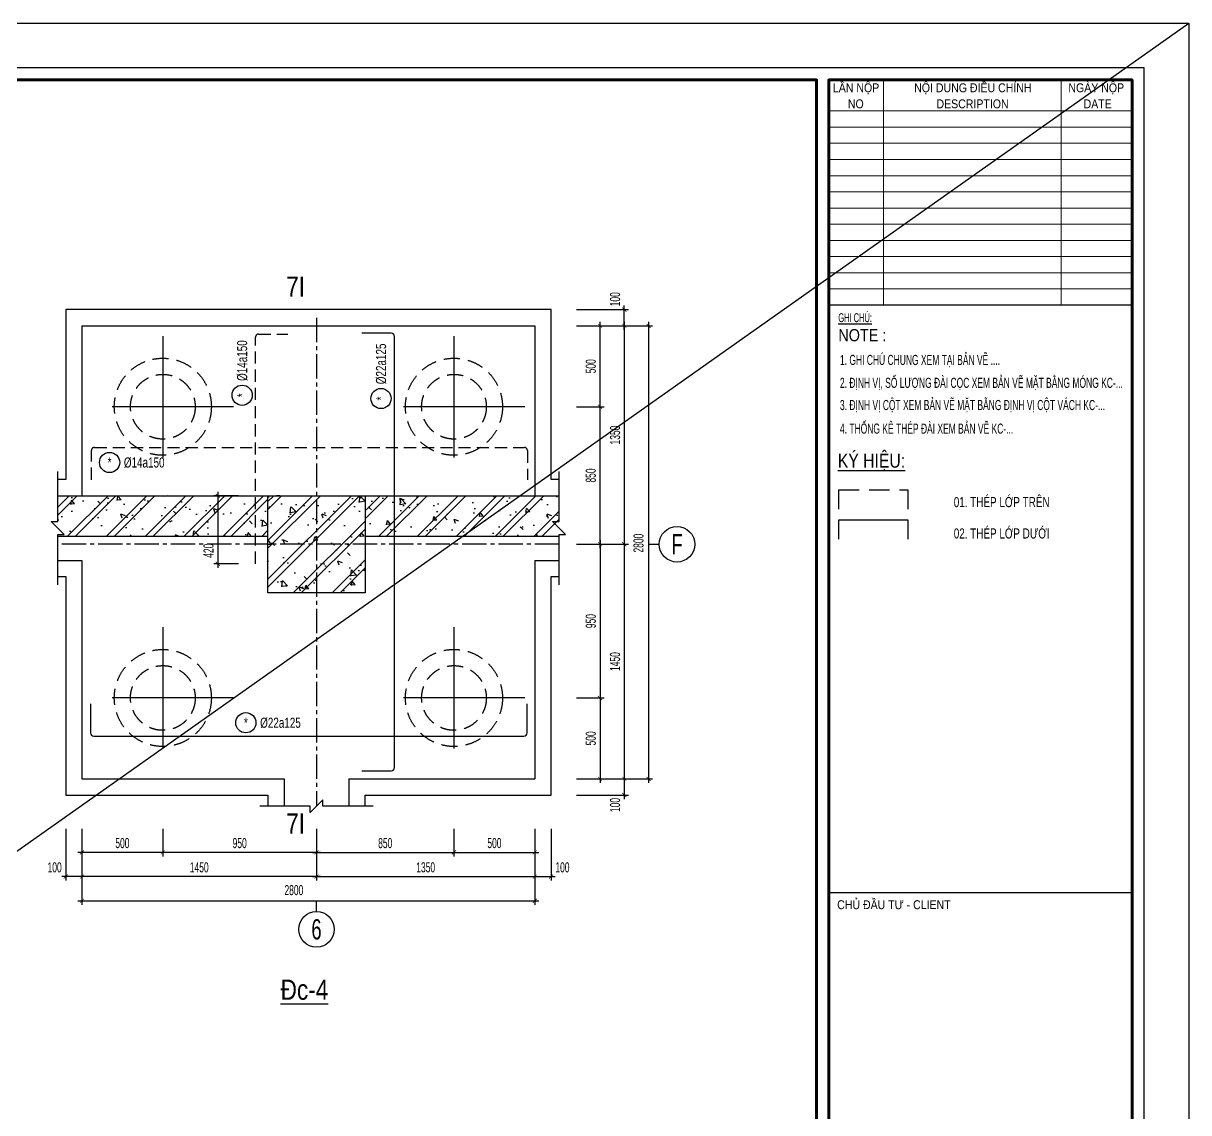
# Model space of a CAD drawing. Header units: metres. Extents: x 71 to 322128, y -14 to 304634.
# Drawn here: x 293045 to 300250, y 297901 to 304634 of the extents above; entities that cross this region are included whole.
import ezdxf
from ezdxf.enums import TextEntityAlignment as Align

# ---------------------------------------------------------------- set-up
doc = ezdxf.new("R2010")
doc.units = ezdxf.units.M
doc.header["$LTSCALE"] = 1000
doc.header["$MEASUREMENT"] = 0
doc.header["$PDMODE"] = 3
doc.linetypes.add('CENTER2', pattern=[1.125, 0.75, -0.125, 0.125, -0.125])
doc.linetypes.add('HIDDEN', pattern=[0.375, 0.25, -0.125])
doc.layers.get('0').update_dxf_attribs({"linetype": 'CONTINUOUS'})
doc.layers.get('Defpoints').update_dxf_attribs({"linetype": 'CONTINUOUS'})
for name, color, linetype in [('CDC -TEXT KHUNG', 7, 'CONTINUOUS'), ('CDC-KHUNGTEN', 7, 'CONTINUOUS'), ('CDC.01.AXIS', 160, 'CENTER2'), ('CDC.02.DIM', 1, 'CONTINUOUS'), ('CDC.03.BORDER', 3, 'CONTINUOUS'), ('CDC.04.HIDDEN', 8, 'HIDDEN'), ('CDC.05.STEEL', 4, 'CONTINUOUS'), ('CDC.06.TEXT', 2, 'CONTINUOUS'), ('CDC.09.COLUMN', 4, 'CONTINUOUS'), ('CDC.10.HATCH', 9, 'CONTINUOUS'), ('CDC.11.NOTE', 8, 'CONTINUOUS'), ('CDC.14.STEELNUM', 9, 'CONTINUOUS')]:
    doc.layers.add(name, color=color, linetype=linetype)
doc.layers.add('KCS_Plotter', color=11, linetype='CONTINUOUS', plot=False)
doc.styles.add('ARIAL', font='arial.ttf', dxfattribs={"width": 0.6})
doc.styles.add('Arial_4', font='arial.ttf', dxfattribs={"width": 0.75, "height": 3})
doc.styles.add('KT CDC', font='arial.ttf', dxfattribs={"width": 0.85, "height": 200})
doc.styles.add('ROMANS', font='arial.ttf', dxfattribs={"width": 0.55})
doc.dimstyles.new('25', dxfattribs={"dimscale": 25, "dimtxt": 2.5, "dimasz": 1, "dimexe": 1, "dimexo": 0, "dimgap": 1, "dimtad": 1, "dimdec": 0, "dimdsep": 46, "dimtxsty": 'ARIAL', "dimblk": 'ARCHTICK', "dimcen": 1, "dimdle": 1, "dimclrd": 1, "dimclre": 1, "dimclrt": 2, "dimadec": 0, "dimazin": 0, "dimtfac": 0.00072, "dimtdec": 0, "dimtix": 1, "dimtmove": 2, "dimatfit": 3, "dimldrblk": 'ARCHTICK', "dimfxl": 1, "dimtolj": 1, "dimarcsym": 0})

# ---------------------------------------------------------------- blocks, each defined once
blk = doc.blocks.new('D600')
at = {"layer": 'CDC.01.AXIS'}
for p, q in [((2659918.9, 63049.6), (2659918.9, 62175.1)), ((2660356.2, 62612.4), (2659481.6, 62612.4))]:
    blk.add_line(p, q, dxfattribs=at)
at = {"layer": 'CDC.04.HIDDEN', "ltscale": 0.4}
for radius in [300, 200]:
    blk.add_circle((2659918.9, 62612.4), radius, dxfattribs=at)
blk = doc.blocks.new('_ArchTick')
at = {"color": 0, "linetype": 'ByBlock', "const_width": 0.15}
blk.add_lwpolyline([(-0.5, -0.5), (0.5, 0.5)], dxfattribs=at)
blk = doc.blocks.new('*D115')
at = {"layer": 'CDC.02.DIM', "color": 1, "lineweight": -2, "transparency": 16777216}
for p, q in [((293408, 299654.6), (293408, 299334.8)), ((294858, 299654.6), (294858, 299334.8)), ((294883, 299359.8), (293383, 299359.8))]:
    blk.add_line(p, q, dxfattribs=at)
at = {"layer": 'Defpoints', "color": 0, "transparency": 16777216}
for p in [(293408, 299654.6), (294858, 299654.6), (293408, 299359.8)]:
    blk.add_point(p, dxfattribs=at)
at = {"layer": 'CDC.02.DIM', "color": 1, "lineweight": -2, "transparency": 16777216, "xscale": 25, "yscale": 25, "zscale": 25, "rotation": 180}
blk.add_blockref('_ArchTick', (293408, 299359.8), dxfattribs=at)
at = {"layer": 'CDC.02.DIM', "color": 1, "lineweight": -2, "transparency": 16777216, "xscale": 25, "yscale": 25, "zscale": 25}
blk.add_blockref('_ArchTick', (294858, 299359.8), dxfattribs=at)
at = {"layer": 'CDC.02.DIM', "color": 2, "transparency": 16777216, "insert": (294133, 299416.7), "char_height": 62.5, "attachment_point": 5, "style": 'ARIAL'}
blk.add_mtext('\\A1;1450', dxfattribs=at)
blk = doc.blocks.new('*D116')
at = {"layer": 'CDC.02.DIM', "color": 1, "lineweight": -2, "transparency": 16777216}
for p, q in [((294858, 299654.6), (294858, 299334.8)), ((296208, 299654.6), (296208, 299334.8)), ((294833, 299359.8), (296233, 299359.8))]:
    blk.add_line(p, q, dxfattribs=at)
at = {"layer": 'Defpoints', "color": 0, "transparency": 16777216}
for p in [(294858, 299654.6), (296208, 299654.6), (296208, 299359.8)]:
    blk.add_point(p, dxfattribs=at)
at = {"layer": 'CDC.02.DIM', "color": 1, "lineweight": -2, "transparency": 16777216, "xscale": 25, "yscale": 25, "zscale": 25, "rotation": 180}
blk.add_blockref('_ArchTick', (294858, 299359.8), dxfattribs=at)
at = {"layer": 'CDC.02.DIM', "color": 1, "lineweight": -2, "transparency": 16777216, "xscale": 25, "yscale": 25, "zscale": 25}
blk.add_blockref('_ArchTick', (296208, 299359.8), dxfattribs=at)
at = {"layer": 'CDC.02.DIM', "color": 2, "transparency": 16777216, "insert": (295533, 299416.7), "char_height": 62.5, "attachment_point": 5, "style": 'ARIAL'}
blk.add_mtext('\\A1;1350', dxfattribs=at)
blk = doc.blocks.new('*D117')
at = {"layer": 'CDC.02.DIM', "color": 1, "lineweight": -2, "transparency": 16777216}
for p, q in [((293408, 299654.6), (293408, 299184.8)), ((296208, 299654.6), (296208, 299184.8)), ((293383, 299209.8), (296233, 299209.8))]:
    blk.add_line(p, q, dxfattribs=at)
at = {"layer": 'Defpoints', "color": 0, "transparency": 16777216}
for p in [(293408, 299654.6), (296208, 299654.6), (296208, 299209.8)]:
    blk.add_point(p, dxfattribs=at)
at = {"layer": 'CDC.02.DIM', "color": 1, "lineweight": -2, "transparency": 16777216, "xscale": 25, "yscale": 25, "zscale": 25, "rotation": 180}
blk.add_blockref('_ArchTick', (293408, 299209.8), dxfattribs=at)
at = {"layer": 'CDC.02.DIM', "color": 1, "lineweight": -2, "transparency": 16777216, "xscale": 25, "yscale": 25, "zscale": 25}
blk.add_blockref('_ArchTick', (296208, 299209.8), dxfattribs=at)
at = {"layer": 'CDC.02.DIM', "color": 2, "transparency": 16777216, "insert": (294718.2, 299275.9), "char_height": 62.5, "attachment_point": 5, "style": 'ARIAL'}
blk.add_mtext('\\A1;2800', dxfattribs=at)
blk = doc.blocks.new('*D118')
at = {"layer": 'CDC.02.DIM', "color": 1, "lineweight": -2, "transparency": 16777216}
for p, q in [((294858, 299654.6), (294858, 299484.8)), ((295708, 299654.6), (295708, 299484.8)), ((294833, 299509.8), (295733, 299509.8))]:
    blk.add_line(p, q, dxfattribs=at)
at = {"layer": 'Defpoints', "color": 0, "transparency": 16777216}
for p in [(294858, 299654.6), (295708, 299654.6), (295708, 299509.8)]:
    blk.add_point(p, dxfattribs=at)
at = {"layer": 'CDC.02.DIM', "color": 1, "lineweight": -2, "transparency": 16777216, "xscale": 25, "yscale": 25, "zscale": 25, "rotation": 180}
blk.add_blockref('_ArchTick', (294858, 299509.8), dxfattribs=at)
at = {"layer": 'CDC.02.DIM', "color": 1, "lineweight": -2, "transparency": 16777216, "xscale": 25, "yscale": 25, "zscale": 25}
blk.add_blockref('_ArchTick', (295708, 299509.8), dxfattribs=at)
at = {"layer": 'CDC.02.DIM', "color": 2, "transparency": 16777216, "insert": (295283, 299566.7), "char_height": 62.5, "attachment_point": 5, "style": 'ARIAL'}
blk.add_mtext('\\A1;850', dxfattribs=at)
blk = doc.blocks.new('*D119')
at = {"layer": 'CDC.02.DIM', "color": 1, "lineweight": -2, "transparency": 16777216}
for p, q in [((293308, 299654.6), (293308, 299334.8)), ((293408, 299654.6), (293408, 299334.8)), ((293433, 299359.8), (293283, 299359.8))]:
    blk.add_line(p, q, dxfattribs=at)
at = {"layer": 'Defpoints', "color": 0, "transparency": 16777216}
for p in [(293308, 299654.6), (293408, 299654.6), (293308, 299359.8)]:
    blk.add_point(p, dxfattribs=at)
at = {"layer": 'CDC.02.DIM', "color": 1, "lineweight": -2, "transparency": 16777216, "xscale": 25, "yscale": 25, "zscale": 25, "rotation": 180}
blk.add_blockref('_ArchTick', (293308, 299359.8), dxfattribs=at)
at = {"layer": 'CDC.02.DIM', "color": 1, "lineweight": -2, "transparency": 16777216, "xscale": 25, "yscale": 25, "zscale": 25}
blk.add_blockref('_ArchTick', (293408, 299359.8), dxfattribs=at)
at = {"layer": 'CDC.02.DIM', "color": 2, "transparency": 16777216, "insert": (293239, 299416.7), "char_height": 62.5, "attachment_point": 5, "style": 'ARIAL'}
blk.add_mtext('\\A1;100', dxfattribs=at)
blk = doc.blocks.new('*D120')
at = {"layer": 'CDC.02.DIM', "color": 1, "lineweight": -2, "transparency": 16777216}
for p, q in [((296208, 299654.6), (296208, 299334.8)), ((296308, 299654.6), (296308, 299334.8)), ((296183, 299359.8), (296333, 299359.8))]:
    blk.add_line(p, q, dxfattribs=at)
at = {"layer": 'Defpoints', "color": 0, "transparency": 16777216}
for p in [(296208, 299654.6), (296308, 299654.6), (296308, 299359.8)]:
    blk.add_point(p, dxfattribs=at)
at = {"layer": 'CDC.02.DIM', "color": 1, "lineweight": -2, "transparency": 16777216, "xscale": 25, "yscale": 25, "zscale": 25, "rotation": 180}
blk.add_blockref('_ArchTick', (296208, 299359.8), dxfattribs=at)
at = {"layer": 'CDC.02.DIM', "color": 1, "lineweight": -2, "transparency": 16777216, "xscale": 25, "yscale": 25, "zscale": 25}
blk.add_blockref('_ArchTick', (296308, 299359.8), dxfattribs=at)
at = {"layer": 'CDC.02.DIM', "color": 2, "transparency": 16777216, "insert": (296378.5, 299416.7), "char_height": 62.5, "attachment_point": 5, "style": 'ARIAL'}
blk.add_mtext('\\A1;100', dxfattribs=at)
blk = doc.blocks.new('*D121')
at = {"layer": 'CDC.02.DIM', "color": 1, "lineweight": -2, "transparency": 16777216}
for p, q in [((293908, 299654.6), (293908, 299484.8)), ((294858, 299654.6), (294858, 299484.8)), ((294883, 299509.8), (293883, 299509.8))]:
    blk.add_line(p, q, dxfattribs=at)
at = {"layer": 'Defpoints', "color": 0, "transparency": 16777216}
for p in [(293908, 299654.6), (294858, 299654.6), (293908, 299509.8)]:
    blk.add_point(p, dxfattribs=at)
at = {"layer": 'CDC.02.DIM', "color": 1, "lineweight": -2, "transparency": 16777216, "xscale": 25, "yscale": 25, "zscale": 25, "rotation": 180}
blk.add_blockref('_ArchTick', (293908, 299509.8), dxfattribs=at)
at = {"layer": 'CDC.02.DIM', "color": 1, "lineweight": -2, "transparency": 16777216, "xscale": 25, "yscale": 25, "zscale": 25}
blk.add_blockref('_ArchTick', (294858, 299509.8), dxfattribs=at)
at = {"layer": 'CDC.02.DIM', "color": 2, "transparency": 16777216, "insert": (294383, 299566.7), "char_height": 62.5, "attachment_point": 5, "style": 'ARIAL'}
blk.add_mtext('\\A1;950', dxfattribs=at)
blk = doc.blocks.new('*D122')
at = {"layer": 'CDC.02.DIM', "color": 1, "lineweight": -2, "transparency": 16777216}
for p, q in [((293408, 299654.6), (293408, 299484.8)), ((293908, 299654.6), (293908, 299484.8)), ((293933, 299509.8), (293383, 299509.8))]:
    blk.add_line(p, q, dxfattribs=at)
at = {"layer": 'Defpoints', "color": 0, "transparency": 16777216}
for p in [(293408, 299654.6), (293908, 299654.6), (293408, 299509.8)]:
    blk.add_point(p, dxfattribs=at)
at = {"layer": 'CDC.02.DIM', "color": 1, "lineweight": -2, "transparency": 16777216, "xscale": 25, "yscale": 25, "zscale": 25, "rotation": 180}
blk.add_blockref('_ArchTick', (293408, 299509.8), dxfattribs=at)
at = {"layer": 'CDC.02.DIM', "color": 1, "lineweight": -2, "transparency": 16777216, "xscale": 25, "yscale": 25, "zscale": 25}
blk.add_blockref('_ArchTick', (293908, 299509.8), dxfattribs=at)
at = {"layer": 'CDC.02.DIM', "color": 2, "transparency": 16777216, "insert": (293658, 299566.7), "char_height": 62.5, "attachment_point": 5, "style": 'ARIAL'}
blk.add_mtext('\\A1;500', dxfattribs=at)
blk = doc.blocks.new('*D123')
at = {"layer": 'CDC.02.DIM', "color": 1, "lineweight": -2, "transparency": 16777216}
for p, q in [((295708, 299654.6), (295708, 299484.8)), ((296208, 299654.6), (296208, 299484.8)), ((295683, 299509.8), (296233, 299509.8))]:
    blk.add_line(p, q, dxfattribs=at)
at = {"layer": 'Defpoints', "color": 0, "transparency": 16777216}
for p in [(295708, 299654.6), (296208, 299654.6), (296208, 299509.8)]:
    blk.add_point(p, dxfattribs=at)
at = {"layer": 'CDC.02.DIM', "color": 1, "lineweight": -2, "transparency": 16777216, "xscale": 25, "yscale": 25, "zscale": 25, "rotation": 180}
blk.add_blockref('_ArchTick', (295708, 299509.8), dxfattribs=at)
at = {"layer": 'CDC.02.DIM', "color": 1, "lineweight": -2, "transparency": 16777216, "xscale": 25, "yscale": 25, "zscale": 25}
blk.add_blockref('_ArchTick', (296208, 299509.8), dxfattribs=at)
at = {"layer": 'CDC.02.DIM', "color": 2, "transparency": 16777216, "insert": (295958, 299566.7), "char_height": 62.5, "attachment_point": 5, "style": 'ARIAL'}
blk.add_mtext('\\A1;500', dxfattribs=at)
blk = doc.blocks.new('*D124')
at = {"layer": 'CDC.02.DIM', "color": 1, "lineweight": -2, "transparency": 16777216}
for p, q in [((296465.9, 302763.9), (296785.9, 302763.9)), ((296760.9, 302788.9), (296760.9, 301388.9)), ((296465.9, 301413.9), (296785.9, 301413.9))]:
    blk.add_line(p, q, dxfattribs=at)
at = {"layer": 'Defpoints', "color": 0, "transparency": 16777216}
for p in [(296465.9, 302763.9), (296465.9, 301413.9), (296760.9, 301413.9)]:
    blk.add_point(p, dxfattribs=at)
at = {"layer": 'CDC.02.DIM', "color": 1, "lineweight": -2, "transparency": 16777216, "xscale": 25, "yscale": 25, "zscale": 25}
for p, rotation in [((296760.9, 302763.9), 90), ((296760.9, 301413.9), 270)]:
    blk.add_blockref('_ArchTick', p, dxfattribs=dict(at, rotation=rotation))
at = {"layer": 'CDC.02.DIM', "color": 2, "transparency": 16777216, "insert": (296704, 302088.9), "char_height": 62.5, "attachment_point": 5, "rotation": 90, "style": 'ARIAL'}
blk.add_mtext('\\A1;1350', dxfattribs=at)
blk = doc.blocks.new('*D125')
at = {"layer": 'CDC.02.DIM', "color": 1, "lineweight": -2, "transparency": 16777216}
for p, q in [((296465.9, 301413.9), (296785.9, 301413.9)), ((296760.9, 301438.9), (296760.9, 299938.9)), ((296465.9, 299963.9), (296785.9, 299963.9))]:
    blk.add_line(p, q, dxfattribs=at)
at = {"layer": 'Defpoints', "color": 0, "transparency": 16777216}
for p in [(296465.9, 301413.9), (296465.9, 299963.9), (296760.9, 299963.9)]:
    blk.add_point(p, dxfattribs=at)
at = {"layer": 'CDC.02.DIM', "color": 1, "lineweight": -2, "transparency": 16777216, "xscale": 25, "yscale": 25, "zscale": 25}
for p, rotation in [((296760.9, 301413.9), 90), ((296760.9, 299963.9), 270)]:
    blk.add_blockref('_ArchTick', p, dxfattribs=dict(at, rotation=rotation))
at = {"layer": 'CDC.02.DIM', "color": 2, "transparency": 16777216, "insert": (296704, 300688.9), "char_height": 62.5, "attachment_point": 5, "rotation": 90, "style": 'ARIAL'}
blk.add_mtext('\\A1;1450', dxfattribs=at)
blk = doc.blocks.new('*D126')
at = {"layer": 'CDC.02.DIM', "color": 1, "lineweight": -2, "transparency": 16777216}
for p, q in [((296465.9, 302763.9), (296935.9, 302763.9)), ((296910.9, 302788.9), (296910.9, 299938.9)), ((296465.9, 299963.9), (296935.9, 299963.9))]:
    blk.add_line(p, q, dxfattribs=at)
at = {"layer": 'Defpoints', "color": 0, "transparency": 16777216}
for p in [(296465.9, 302763.9), (296465.9, 299963.9), (296910.9, 299963.9)]:
    blk.add_point(p, dxfattribs=at)
at = {"layer": 'CDC.02.DIM', "color": 1, "lineweight": -2, "transparency": 16777216, "xscale": 25, "yscale": 25, "zscale": 25}
for p, rotation in [((296910.9, 302763.9), 90), ((296910.9, 299963.9), 270)]:
    blk.add_blockref('_ArchTick', p, dxfattribs=dict(at, rotation=rotation))
at = {"layer": 'CDC.02.DIM', "color": 2, "transparency": 16777216, "insert": (296848.8, 301420.9), "char_height": 62.5, "attachment_point": 5, "rotation": 90, "style": 'ARIAL'}
blk.add_mtext('\\A1;2800', dxfattribs=at)
blk = doc.blocks.new('*D127')
at = {"layer": 'CDC.02.DIM', "color": 1, "lineweight": -2, "transparency": 16777216}
for p, q in [((296760.9, 302738.9), (296760.9, 302888.9)), ((296465.9, 302863.9), (296785.9, 302863.9)), ((296465.9, 302763.9), (296785.9, 302763.9))]:
    blk.add_line(p, q, dxfattribs=at)
at = {"layer": 'Defpoints', "color": 0, "transparency": 16777216}
for p in [(296465.9, 302863.9), (296760.9, 302863.9), (296465.9, 302763.9)]:
    blk.add_point(p, dxfattribs=at)
at = {"layer": 'CDC.02.DIM', "color": 1, "lineweight": -2, "transparency": 16777216, "xscale": 25, "yscale": 25, "zscale": 25}
for p, rotation in [((296760.9, 302863.9), 90), ((296760.9, 302763.9), 270)]:
    blk.add_blockref('_ArchTick', p, dxfattribs=dict(at, rotation=rotation))
at = {"layer": 'CDC.02.DIM', "color": 2, "transparency": 16777216, "insert": (296704, 302928.3), "char_height": 62.5, "attachment_point": 5, "rotation": 90, "style": 'ARIAL'}
blk.add_mtext('\\A1;100', dxfattribs=at)
blk = doc.blocks.new('*D128')
at = {"layer": 'CDC.02.DIM', "color": 1, "lineweight": -2, "transparency": 16777216}
for p, q in [((296465.9, 299963.9), (296785.9, 299963.9)), ((296760.9, 299988.9), (296760.9, 299838.9)), ((296465.9, 299863.9), (296785.9, 299863.9))]:
    blk.add_line(p, q, dxfattribs=at)
at = {"layer": 'Defpoints', "color": 0, "transparency": 16777216}
for p in [(296465.9, 299963.9), (296465.9, 299863.9), (296760.9, 299863.9)]:
    blk.add_point(p, dxfattribs=at)
at = {"layer": 'CDC.02.DIM', "color": 1, "lineweight": -2, "transparency": 16777216, "xscale": 25, "yscale": 25, "zscale": 25}
for p, rotation in [((296760.9, 299963.9), 90), ((296760.9, 299863.9), 270)]:
    blk.add_blockref('_ArchTick', p, dxfattribs=dict(at, rotation=rotation))
at = {"layer": 'CDC.02.DIM', "color": 2, "transparency": 16777216, "insert": (296704, 299802.3), "char_height": 62.5, "attachment_point": 5, "rotation": 90, "style": 'ARIAL'}
blk.add_mtext('\\A1;100', dxfattribs=at)
blk = doc.blocks.new('*D129')
at = {"layer": 'CDC.02.DIM', "color": 1, "lineweight": -2, "transparency": 16777216}
for p, q in [((296465.9, 301413.9), (296635.9, 301413.9)), ((296610.9, 301438.9), (296610.9, 300438.9)), ((296465.9, 300463.9), (296635.9, 300463.9))]:
    blk.add_line(p, q, dxfattribs=at)
at = {"layer": 'Defpoints', "color": 0, "transparency": 16777216}
for p in [(296465.9, 301413.9), (296465.9, 300463.9), (296610.9, 300463.9)]:
    blk.add_point(p, dxfattribs=at)
at = {"layer": 'CDC.02.DIM', "color": 1, "lineweight": -2, "transparency": 16777216, "xscale": 25, "yscale": 25, "zscale": 25}
for p, rotation in [((296610.9, 301413.9), 90), ((296610.9, 300463.9), 270)]:
    blk.add_blockref('_ArchTick', p, dxfattribs=dict(at, rotation=rotation))
at = {"layer": 'CDC.02.DIM', "color": 2, "transparency": 16777216, "insert": (296554, 300938.9), "char_height": 62.5, "attachment_point": 5, "rotation": 90, "style": 'ARIAL'}
blk.add_mtext('\\A1;950', dxfattribs=at)
blk = doc.blocks.new('*D130')
at = {"layer": 'CDC.02.DIM', "color": 1, "lineweight": -2, "transparency": 16777216}
for p, q in [((296465.9, 300463.9), (296635.9, 300463.9)), ((296610.9, 300488.9), (296610.9, 299938.9)), ((296465.9, 299963.9), (296635.9, 299963.9))]:
    blk.add_line(p, q, dxfattribs=at)
at = {"layer": 'Defpoints', "color": 0, "transparency": 16777216}
for p in [(296465.9, 300463.9), (296465.9, 299963.9), (296610.9, 299963.9)]:
    blk.add_point(p, dxfattribs=at)
at = {"layer": 'CDC.02.DIM', "color": 1, "lineweight": -2, "transparency": 16777216, "xscale": 25, "yscale": 25, "zscale": 25}
for p, rotation in [((296610.9, 300463.9), 90), ((296610.9, 299963.9), 270)]:
    blk.add_blockref('_ArchTick', p, dxfattribs=dict(at, rotation=rotation))
at = {"layer": 'CDC.02.DIM', "color": 2, "transparency": 16777216, "insert": (296554, 300213.9), "char_height": 62.5, "attachment_point": 5, "rotation": 90, "style": 'ARIAL'}
blk.add_mtext('\\A1;500', dxfattribs=at)
blk = doc.blocks.new('*D131')
at = {"layer": 'CDC.02.DIM', "color": 1, "lineweight": -2, "transparency": 16777216}
for p, q in [((296465.9, 302263.9), (296635.9, 302263.9)), ((296610.9, 301388.9), (296610.9, 302288.9)), ((296465.9, 301413.9), (296635.9, 301413.9))]:
    blk.add_line(p, q, dxfattribs=at)
at = {"layer": 'Defpoints', "color": 0, "transparency": 16777216}
for p in [(296465.9, 302263.9), (296610.9, 302263.9), (296465.9, 301413.9)]:
    blk.add_point(p, dxfattribs=at)
at = {"layer": 'CDC.02.DIM', "color": 1, "lineweight": -2, "transparency": 16777216, "xscale": 25, "yscale": 25, "zscale": 25}
for p, rotation in [((296610.9, 302263.9), 90), ((296610.9, 301413.9), 270)]:
    blk.add_blockref('_ArchTick', p, dxfattribs=dict(at, rotation=rotation))
at = {"layer": 'CDC.02.DIM', "color": 2, "transparency": 16777216, "insert": (296554, 301838.9), "char_height": 62.5, "attachment_point": 5, "rotation": 90, "style": 'ARIAL'}
blk.add_mtext('\\A1;850', dxfattribs=at)
blk = doc.blocks.new('*D132')
at = {"layer": 'CDC.02.DIM', "color": 1, "lineweight": -2, "transparency": 16777216}
for p, q in [((296465.9, 302763.9), (296635.9, 302763.9)), ((296610.9, 302238.9), (296610.9, 302788.9)), ((296465.9, 302263.9), (296635.9, 302263.9))]:
    blk.add_line(p, q, dxfattribs=at)
at = {"layer": 'Defpoints', "color": 0, "transparency": 16777216}
for p in [(296465.9, 302763.9), (296610.9, 302763.9), (296465.9, 302263.9)]:
    blk.add_point(p, dxfattribs=at)
at = {"layer": 'CDC.02.DIM', "color": 1, "lineweight": -2, "transparency": 16777216, "xscale": 25, "yscale": 25, "zscale": 25}
for p, rotation in [((296610.9, 302763.9), 90), ((296610.9, 302263.9), 270)]:
    blk.add_blockref('_ArchTick', p, dxfattribs=dict(at, rotation=rotation))
at = {"layer": 'CDC.02.DIM', "color": 2, "transparency": 16777216, "insert": (296554, 302513.9), "char_height": 62.5, "attachment_point": 5, "rotation": 90, "style": 'ARIAL'}
blk.add_mtext('\\A1;500', dxfattribs=at)
blk = doc.blocks.new('*D133')
at = {"layer": 'CDC.02.DIM', "color": 1, "lineweight": -2, "transparency": 16777216}
for p, q in [((294247.6, 301738.8), (294247.6, 301268.8)), ((294376, 301713.8), (294222.6, 301713.8)), ((294376, 301293.8), (294222.6, 301293.8))]:
    blk.add_line(p, q, dxfattribs=at)
at = {"layer": 'Defpoints', "color": 0, "transparency": 16777216}
for p in [(294376, 301713.8), (294247.6, 301293.8), (294376, 301293.8)]:
    blk.add_point(p, dxfattribs=at)
at = {"layer": 'CDC.02.DIM', "color": 1, "lineweight": -2, "transparency": 16777216, "xscale": 25, "yscale": 25, "zscale": 25}
for p, rotation in [((294247.6, 301713.8), 90), ((294247.6, 301293.8), 270)]:
    blk.add_blockref('_ArchTick', p, dxfattribs=dict(at, rotation=rotation))
at = {"layer": 'CDC.02.DIM', "color": 2, "transparency": 16777216, "insert": (294190.7, 301374.1), "char_height": 62.5, "attachment_point": 5, "rotation": 90, "style": 'ARIAL'}
blk.add_mtext('\\A1;420', dxfattribs=at)
blk = doc.blocks.new('CDTA1')
at = {"layer": 'CDC-KHUNGTEN', "color": 6, "lineweight": 25}
blk.add_line((0, 90), (-75, 90), dxfattribs=at)
at = {"layer": 'CDC-KHUNGTEN', "color": 6, "style": 'KT CDC', "width": 0.85}
blk.add_text('CHỦ ĐẦU TƯ - CLIENT', height=2.2, dxfattribs=at).set_placement((-72.93, 86))
blk = doc.blocks.new('KHUNG TEN')
at = {"layer": 'CDC-KHUNGTEN', "color": 8, "lineweight": 9}
for p, q in [((76550, 58000), (76550, 52433)), ((80950, 58000), (80950, 52433)), ((82700, 57233), (75200, 57233)), ((82700, 56833), (75200, 56833)), ((82700, 56433), (75200, 56433)), ((82700, 56033), (75200, 56033)), ((82700, 55633), (75200, 55633)), ((82700, 55233), (75200, 55233)), ((82700, 54833), (75200, 54833)), ((82700, 54433), (75200, 54433)), ((82700, 54033), (75200, 54033)), ((82700, 53633), (75200, 53633)), ((82700, 53233), (75200, 53233)), ((82700, 52833), (75200, 52833))]:
    blk.add_line(p, q, dxfattribs=at)
at = {"layer": 'CDC-KHUNGTEN', "color": 6, "lineweight": 25}
blk.add_line((82700, 52433), (75200, 52433), dxfattribs=at)
at = {"layer": 'CDC-KHUNGTEN', "color": 8}
blk.add_lwpolyline([(75096, 1100), (83000, 1100), (83000, 58300), (3000, 58300), (3000, 1100), (75096, 1100)], dxfattribs=at)
at = {"layer": 'CDC-KHUNGTEN', "color": 255, "lineweight": 60}
blk.add_lwpolyline([(74900, 1400), (74900, 58000), (3300, 58000), (3300, 1400), (74900, 1400)], close=True, dxfattribs=at)
blk.add_lwpolyline([(75200, 1400), (82700, 1400), (82700, 58000), (75200, 58000), (75200, 1400)], dxfattribs=at)
at = {"layer": 'Defpoints', "color": 1, "ltscale": 0.2}
blk.add_lwpolyline([(0, 0), (0, 59400), (84100, 59400), (84100, 0), (0, 0)], close=True, dxfattribs=at)
at = {"layer": 'CDC-KHUNGTEN', "xscale": 100, "yscale": 100, "zscale": 100}
blk.add_blockref('CDTA1', (82700, 28900), dxfattribs=at)
at = {"layer": 'CDC -TEXT KHUNG', "color": 7, "style": 'KT CDC', "width": 0.85}
for s, p in [('NO', (75672, 57299)), ('DESCRIPTION', (77863, 57299)), ('DATE', (81501, 57299))]:
    blk.add_text(s, height=220, dxfattribs=at).set_placement(p)
at = {"layer": 'CDC -TEXT KHUNG', "char_height": 220, "attachment_point": 2, "line_spacing_factor": 0.941778, "style": 'KT CDC'}
for s, insert, width in [('LẦN NỘP', (75875, 57916), 1464.22), ('NỘI DUNG ĐIỀU CHỈNH', (78763, 57916), 3699.71), ('NGÀY NỘP', (81814, 57916), 1755.59)]:
    blk.add_mtext(s, dxfattribs=dict(at, insert=insert, width=width))
at = {"layer": 'CDC-KHUNGTEN', "color": 7, "style": 'Arial_4', "width": 0.85}
blk.add_text('NOTE :', height=300, dxfattribs=at).set_placement((75436, 51540))
at = {"layer": 'CDC-KHUNGTEN', "color": 6, "insert": (75436, 52233), "char_height": 220, "width": 1881.96, "attachment_point": 1, "style": 'ARIAL'}
blk.add_mtext('{\\LGHI CHÚ:}', dxfattribs=at)

msp = doc.modelspace()

# ---------------------------------------------------------------- hatches: boundary and pattern name
at = {"layer": 'CDC.10.HATCH'}
h = msp.add_hatch(dxfattribs=at)
h.set_pattern_fill('1BETONG2-BOP', color=256, scale=40, style=0, pattern_type=2)
h.set_pattern_definition([(130, (2115736.23, 313977.75), (-286.904073, -25.100854), [30, -330]), (185, (2115736.23, 313977.75), (55.500533, 300.876853), [24, -264]), (79.5486, (2115712.32, 313975.66), (-231.403753, 275.775817), [25.496076, -280.456845]), (133.8158, (2115736.23, 314057.75), (-426.89642, -66.207606), [45, -495]), (83.3644, (2115700.65, 314052.23), (-373.86508, 389.64715), [38.24412, -420.6852]), (188.8158, (2115736.23, 314057.75), (-373.86478, 389.64744), [36, -396]), (159, (2115696.23, 314037.75), (-238.76282, -161.047556), [30, -330]), (314, (2115696.23, 314037.75), (-268.75285, -146.215924), [24, -264]), (108.5486, (2115676.33, 314024.33), (-336.08905, 129.0122), [25.496076, -280.456845]), (112.5, (2115736.23, 313977.75), (62.3664733, 117.749785), [0, -260.8, 0, -268, 0, -265]), (175.5, (2115736.23, 313977.75), (-113.34037, 152.041275), [0, -152.8, 0, -254.8, 0, -101]), (212.5, (2115825.43, 313977.75), (-213.5289745, -9.021949), [0, -100, 0, -312, 0, -414]), (222.5, (2115865.43, 313977.75), (-233.274468, 40.041993), [0, -130, 0, -207.2, 0, -294]), (225, (2115736.23, 313977.75), (-120.208153, 120.208153), []), (225, (2115736.23, 314026.75), (-120.208153, 120.208153), [])])
h.paths.add_polyline_path([(296358, 301713.9), (296358, 301553.8), (296398, 301553.8), (296318, 301473.8), (296358, 301473.8), (296358, 301463.9), (295158, 301463.9), (295158, 301713.9)])
h.paths.add_polyline_path([(293258, 301553.8), (293258, 301713.9), (294558, 301713.9), (294558, 301463.9), (293258, 301463.9), (293258, 301473.8), (293218, 301473.8), (293298, 301553.8)])
h = msp.add_hatch(dxfattribs=at)
h.set_pattern_fill('1BETONG2-BOP', color=256, scale=40, style=0, pattern_type=2)
h.set_pattern_definition([(130, (2101394.9, -336807.87), (-286.904073, -25.100854), [30, -330]), (185, (2101394.9, -336807.87), (55.500533, 300.876853), [24, -264]), (79.5486, (2101371, -336809.96), (-231.403753, 275.775817), [25.496076, -280.456845]), (133.8158, (2101394.9, -336727.87), (-426.89642, -66.207606), [45, -495]), (83.3644, (2101359.33, -336733.4), (-373.86508, 389.64715), [38.24412, -420.6852]), (188.8158, (2101394.9, -336727.87), (-373.86478, 389.64744), [36, -396]), (159, (2101354.9, -336747.87), (-238.76282, -161.047556), [30, -330]), (314, (2101354.9, -336747.87), (-268.75285, -146.215924), [24, -264]), (108.5486, (2101335, -336761.29), (-336.08905, 129.0122), [25.496076, -280.456845]), (112.5, (2101394.91, -336807.87), (62.3664733, 117.749785), [0, -260.8, 0, -268, 0, -265]), (175.5, (2101394.91, -336807.87), (-113.34037, 152.041275), [0, -152.8, 0, -254.8, 0, -101]), (212.5, (2101484.11, -336807.87), (-213.5289745, -9.0219487), [0, -100, 0, -312, 0, -414]), (222.5, (2101524.1, -336807.87), (-233.274468, 40.041993), [0, -130, 0, -207.2, 0, -294]), (225, (2101394.91, -336807.87), (-120.208153, 120.208153), []), (225, (2101394.91, -336758.87), (-120.208153, 120.208153), [])])
h.paths.add_polyline_path([(295158, 301113.9), (295158, 301713.9), (294558, 301713.9), (294558, 301113.9)])

# ---------------------------------------------------------------- linework, layer by layer
at = {"layer": 'CDC.01.AXIS', "ltscale": 0.2}
for p, q in [((294858, 302813.9), (294858, 299795.2)), ((296358, 301413.9), (293258, 301413.9))]:
    msp.add_line(p, q, dxfattribs=at)
at = {"layer": 'CDC.03.BORDER'}
for p, q in [((293408, 302763.9), (296208, 302763.9)), ((293408, 302763.9), (293408, 301713.8)), ((296208, 302763.9), (296208, 301713.8)), ((293258, 301713.8), (293408, 301713.8)), ((296208, 301713.8), (296358, 301713.8)), ((293258, 301313.8), (293408, 301313.8)), ((293408, 301313.8), (293408, 299963.9)), ((296208, 301313.8), (296208, 299963.9)), ((296208, 301313.8), (296358, 301313.8)), ((293408, 299963.9), (294658, 299963.9)), ((294658, 299963.9), (294658, 299795.2)), ((295058, 299963.9), (296208, 299963.9)), ((295058, 299963.9), (295058, 299795.2))]:
    msp.add_line(p, q, dxfattribs=at)
at = {"layer": 'CDC.05.STEEL', "linetype": 'HIDDEN', "ltscale": 0.3}
for points in [[(294480.4, 301293.2), (294480.4, 302693.2, -0.414214), (294500.4, 302713.2), (294680.4, 302713.2)], [(293466.1, 301812.7), (293466.1, 301992.7, -0.414214), (293486.1, 302012.7), (296141.8, 302012.7, -0.414214), (296161.8, 301992.7), (296161.8, 301812.7)]]:
    msp.add_lwpolyline(points, format="xyb", dxfattribs=at)
at = {"layer": 'CDC.05.STEEL'}
for points in [[(295139.3, 300013.9), (295319.3, 300013.9, 0.414214), (295339.3, 300033.9), (295339.3, 302699, 0.414214), (295319.3, 302719), (295139.3, 302719)], [(293461.2, 300428.4), (293461.2, 300248.4, 0.414214), (293481.2, 300228.4), (296140.7, 300228.4, 0.414214), (296160.7, 300248.4), (296160.7, 300428.4)]]:
    msp.add_lwpolyline(points, format="xyb", dxfattribs=at)
at = {"layer": 'CDC.05.STEEL', "linetype": 'HIDDEN', "ltscale": 0.5}
msp.add_lwpolyline([(298087.1, 301630.8), (298087.1, 301749.3), (298513.1, 301749.3), (298513.1, 301630.8)], dxfattribs=at)
at = {"layer": 'CDC.05.STEEL'}
msp.add_lwpolyline([(298087.1, 301446.1), (298087.1, 301564.6), (298513.1, 301564.6), (298513.1, 301446.1)], dxfattribs=at)
at = {"layer": 'CDC.09.COLUMN'}
for p, q in [((293258, 301713.8), (296358, 301713.8)), ((293258, 301463.8), (294558, 301463.8)), ((295158, 301463.8), (296358, 301463.8))]:
    msp.add_line(p, q, dxfattribs=at)
msp.add_lwpolyline([(294558, 301113.9), (294558, 301713.9), (295158, 301713.9), (295158, 301113.9)], close=True, dxfattribs=at)
at = {"layer": 'CDC.11.NOTE'}
for p, q in [((296910.9, 301413.9), (296976.8, 301413.9)), ((294858, 299143.9), (294858, 299209.8))]:
    msp.add_line(p, q, dxfattribs=at)
for points in [[(296358, 301813.8), (296308, 301813.8), (296308, 302863.9), (293308, 302863.9), (293308, 301813.8), (293258, 301813.8)], [(293258, 301163.8), (293258, 301473.8), (293298, 301473.8), (293218, 301553.8), (293258, 301553.8), (293258, 301863.8)], [(296358, 301163.8), (296358, 301473.8), (296398, 301473.8), (296318, 301553.8), (296358, 301553.8), (296358, 301863.8)], [(293258, 301213.8), (293308, 301213.8), (293308, 299863.9), (294558, 299863.9), (294558, 299795.2)], [(295158, 299795.2), (295158, 299863.9), (296308, 299863.9), (296308, 301213.8), (296358, 301213.8)], [(295208, 299795.2), (294898, 299795.2), (294898, 299835.2), (294818, 299755.2), (294818, 299795.2), (294508, 299795.2)]]:
    msp.add_lwpolyline(points, dxfattribs=at)
for centre in [(297086.8, 301413.9), (294858, 299033.9)]:
    msp.add_circle(centre, 110, dxfattribs=at)
at = {"layer": 'CDC.14.STEELNUM'}
for centre in [(294398.2, 302334.9), (295256.8, 302314.6), (293578.8, 301919.5), (294421.4, 300310.9)]:
    msp.add_circle(centre, 62.5, dxfattribs=at)
at = {"layer": 'KCS_Plotter'}
msp.add_line((279225.1, 289783.7), (300250.1, 304633.7), dxfattribs=at)

# ---------------------------------------------------------------- block references
at = {"layer": 'CDC.03.BORDER'}
for p in [(-2366010.9, 239651.5), (-2364210.9, 239651.5), (-2366010.9, 237851.5), (-2364210.9, 237851.5)]:
    msp.add_blockref('D600', p, dxfattribs=at)
at = {"layer": 'CDC.06.TEXT', "xscale": 0.2499999999982123, "yscale": 0.2499999999982123, "zscale": 0.2499999999982123}
msp.add_blockref('KHUNG TEN', (279225.1, 289783.7), dxfattribs=at)

# ---------------------------------------------------------------- texts
at = {"layer": 'CDC.06.TEXT', "style": 'ARIAL'}
for s, height, width, p in [('7I', 125, 0.8, (294728.8, 303006.1)), ('%%C14a150', 62.5, 0.7, (293792.8, 301919.5)), ('%%C22a125', 62.5, 0.7, (294635.4, 300310.9)), ('7I', 125, 0.8, (294728.8, 299688.4)), ('%%UĐc-4', 125, 0.8, (294783.6, 298661.1))]:
    msp.add_text(s, height=height, dxfattribs=dict(at, width=width)).set_placement(p, align=Align.MIDDLE_CENTER)
at = {"layer": 'CDC.06.TEXT', "style": 'ARIAL', "width": 0.7}
for s, p in [('%%C14a150', (294398.2, 302548.9)), ('%%C22a125', (295256.8, 302528.6))]:
    msp.add_text(s, height=62.5, rotation=90, dxfattribs=at).set_placement(p, align=Align.MIDDLE_CENTER)
at = {"layer": 'CDC.06.TEXT'}
for s, height, style, width, p in [('1. GHI CHÚ CHUNG XEM TẠI BẢN VẼ ....', 62.5, 'ROMANS', 0.6, (298094.2, 302522.1, -80000)), ('2. ĐỊNH VỊ, SỐ LƯỢNG ĐÀI CỌC XEM BẢN VẼ MẶT BẰNG MÓNG KC-...', 62.5, 'ROMANS', 0.6, (298094.2, 302380.5, -80000)), ('3. ĐỊNH VỊ CỘT XEM BẢN VẼ MẶT BẰNG ĐỊNH VỊ CỘT VÁCH KC-...', 62.5, 'ROMANS', 0.6, (298094.2, 302243.3, -80000)), ('4. THỐNG KÊ THÉP ĐÀI XEM BẢN VẼ KC-...', 62.5, 'ROMANS', 0.6, (298094.2, 302097.5, -80000)), ('%%UKÝ HIỆU:', 87, 'ARIAL', 0.8, (298081, 301887.2)), ('01. THÉP LỚP TRÊN', 62.5, 'ROMANS', 0.7, (298797.8, 301643.3, -80000)), ('02. THÉP LỚP DƯỚI', 62.5, 'ROMANS', 0.7, (298797.8, 301449.5, -80000))]:
    msp.add_text(s, height=height, dxfattribs=dict(at, style=style, width=width)).set_placement(p)
at = {"layer": 'CDC.06.TEXT', "style": 'ARIAL', "width": 0.65}
for s, p in [('F', (297086.8, 301413.9)), ('6', (294858, 299033.9))]:
    msp.add_text(s, height=125, dxfattribs=at).set_placement(p, align=Align.MIDDLE)
at = {"layer": 'CDC.14.STEELNUM', "style": 'ARIAL', "width": 0.7}
for p in [(294398.2, 302334.9), (295256.8, 302314.6)]:
    msp.add_text('*', height=62.5, rotation=90, dxfattribs=at).set_placement(p, align=Align.MIDDLE_CENTER)
for p in [(293578.8, 301919.5), (294421.4, 300310.9)]:
    msp.add_text('*', height=62.5, dxfattribs=at).set_placement(p, align=Align.MIDDLE_CENTER)

# ---------------------------------------------------------------- dimensions: what is measured, and where the dimension line sits
at = {"layer": 'CDC.02.DIM'}
for base, p1, p2, picture, middle in [((296760.9, 302863.9), (296465.9, 302763.9), (296465.9, 302863.9), '*D127', (296704, 302928.3)), ((296910.9, 299963.9), (296465.9, 302763.9), (296465.9, 299963.9), '*D126', (296848.8, 301420.9)), ((294247.6, 301293.8), (294376, 301713.8), (294376, 301293.8), '*D133', (294190.7, 301374.1)), ((296760.9, 299863.9), (296465.9, 299963.9), (296465.9, 299863.9), '*D128', (296704, 299802.3))]:
    dim = msp.add_linear_dim(base=base, p1=p1, p2=p2, angle=90, dimstyle='25', dxfattribs=at)
    dim.commit()
    dim.dimension.update_dxf_attribs({"geometry": picture, "text_midpoint": middle, "dimtype": 160})
for base, p1, p2, angle, picture, middle in [((296760.9, 301413.9), (296465.9, 302763.9), (296465.9, 301413.9), 90, '*D124', (296704, 302088.9)), ((296610.9, 302763.9), (296465.9, 302263.9), (296465.9, 302763.9), 90, '*D132', (296554, 302513.9)), ((296610.9, 302263.9), (296465.9, 301413.9), (296465.9, 302263.9), 90, '*D131', (296554, 301838.9)), ((296760.9, 299963.9), (296465.9, 301413.9), (296465.9, 299963.9), 90, '*D125', (296704, 300688.9)), ((296610.9, 300463.9), (296465.9, 301413.9), (296465.9, 300463.9), 270, '*D129', (296554, 300938.9)), ((296610.9, 299963.9), (296465.9, 300463.9), (296465.9, 299963.9), 90, '*D130', (296554, 300213.9))]:
    dim = msp.add_linear_dim(base=base, p1=p1, p2=p2, angle=angle, dimstyle='25', dxfattribs=at)
    dim.commit()
    dim.dimension.update_dxf_attribs({"geometry": picture, "text_midpoint": middle})
for base, p1, p2, picture, middle in [((293308, 299359.8), (293408, 299654.6), (293308, 299654.6), '*D119', (293239, 299416.7)), ((296208, 299209.8), (293408, 299654.6), (296208, 299654.6), '*D117', (294718.2, 299275.9)), ((296308, 299359.8), (296208, 299654.6), (296308, 299654.6), '*D120', (296378.5, 299416.7))]:
    dim = msp.add_linear_dim(base=base, p1=p1, p2=p2, dimstyle='25', dxfattribs=at)
    dim.commit()
    dim.dimension.update_dxf_attribs({"geometry": picture, "text_midpoint": middle, "dimtype": 160})
for base, p1, p2, picture, middle in [((293408, 299359.8), (294858, 299654.6), (293408, 299654.6), '*D115', (294133, 299416.7)), ((293408, 299509.8), (293908, 299654.6), (293408, 299654.6), '*D122', (293658, 299566.7)), ((293908, 299509.8), (294858, 299654.6), (293908, 299654.6), '*D121', (294383, 299566.7)), ((296208, 299359.8), (294858, 299654.6), (296208, 299654.6), '*D116', (295533, 299416.7)), ((295708, 299509.8), (294858, 299654.6), (295708, 299654.6), '*D118', (295283, 299566.7)), ((296208, 299509.8), (295708, 299654.6), (296208, 299654.6), '*D123', (295958, 299566.7))]:
    dim = msp.add_linear_dim(base=base, p1=p1, p2=p2, dimstyle='25', dxfattribs=at)
    dim.commit()
    dim.dimension.update_dxf_attribs({"geometry": picture, "text_midpoint": middle})

doc.saveas('drawing.dxf')
